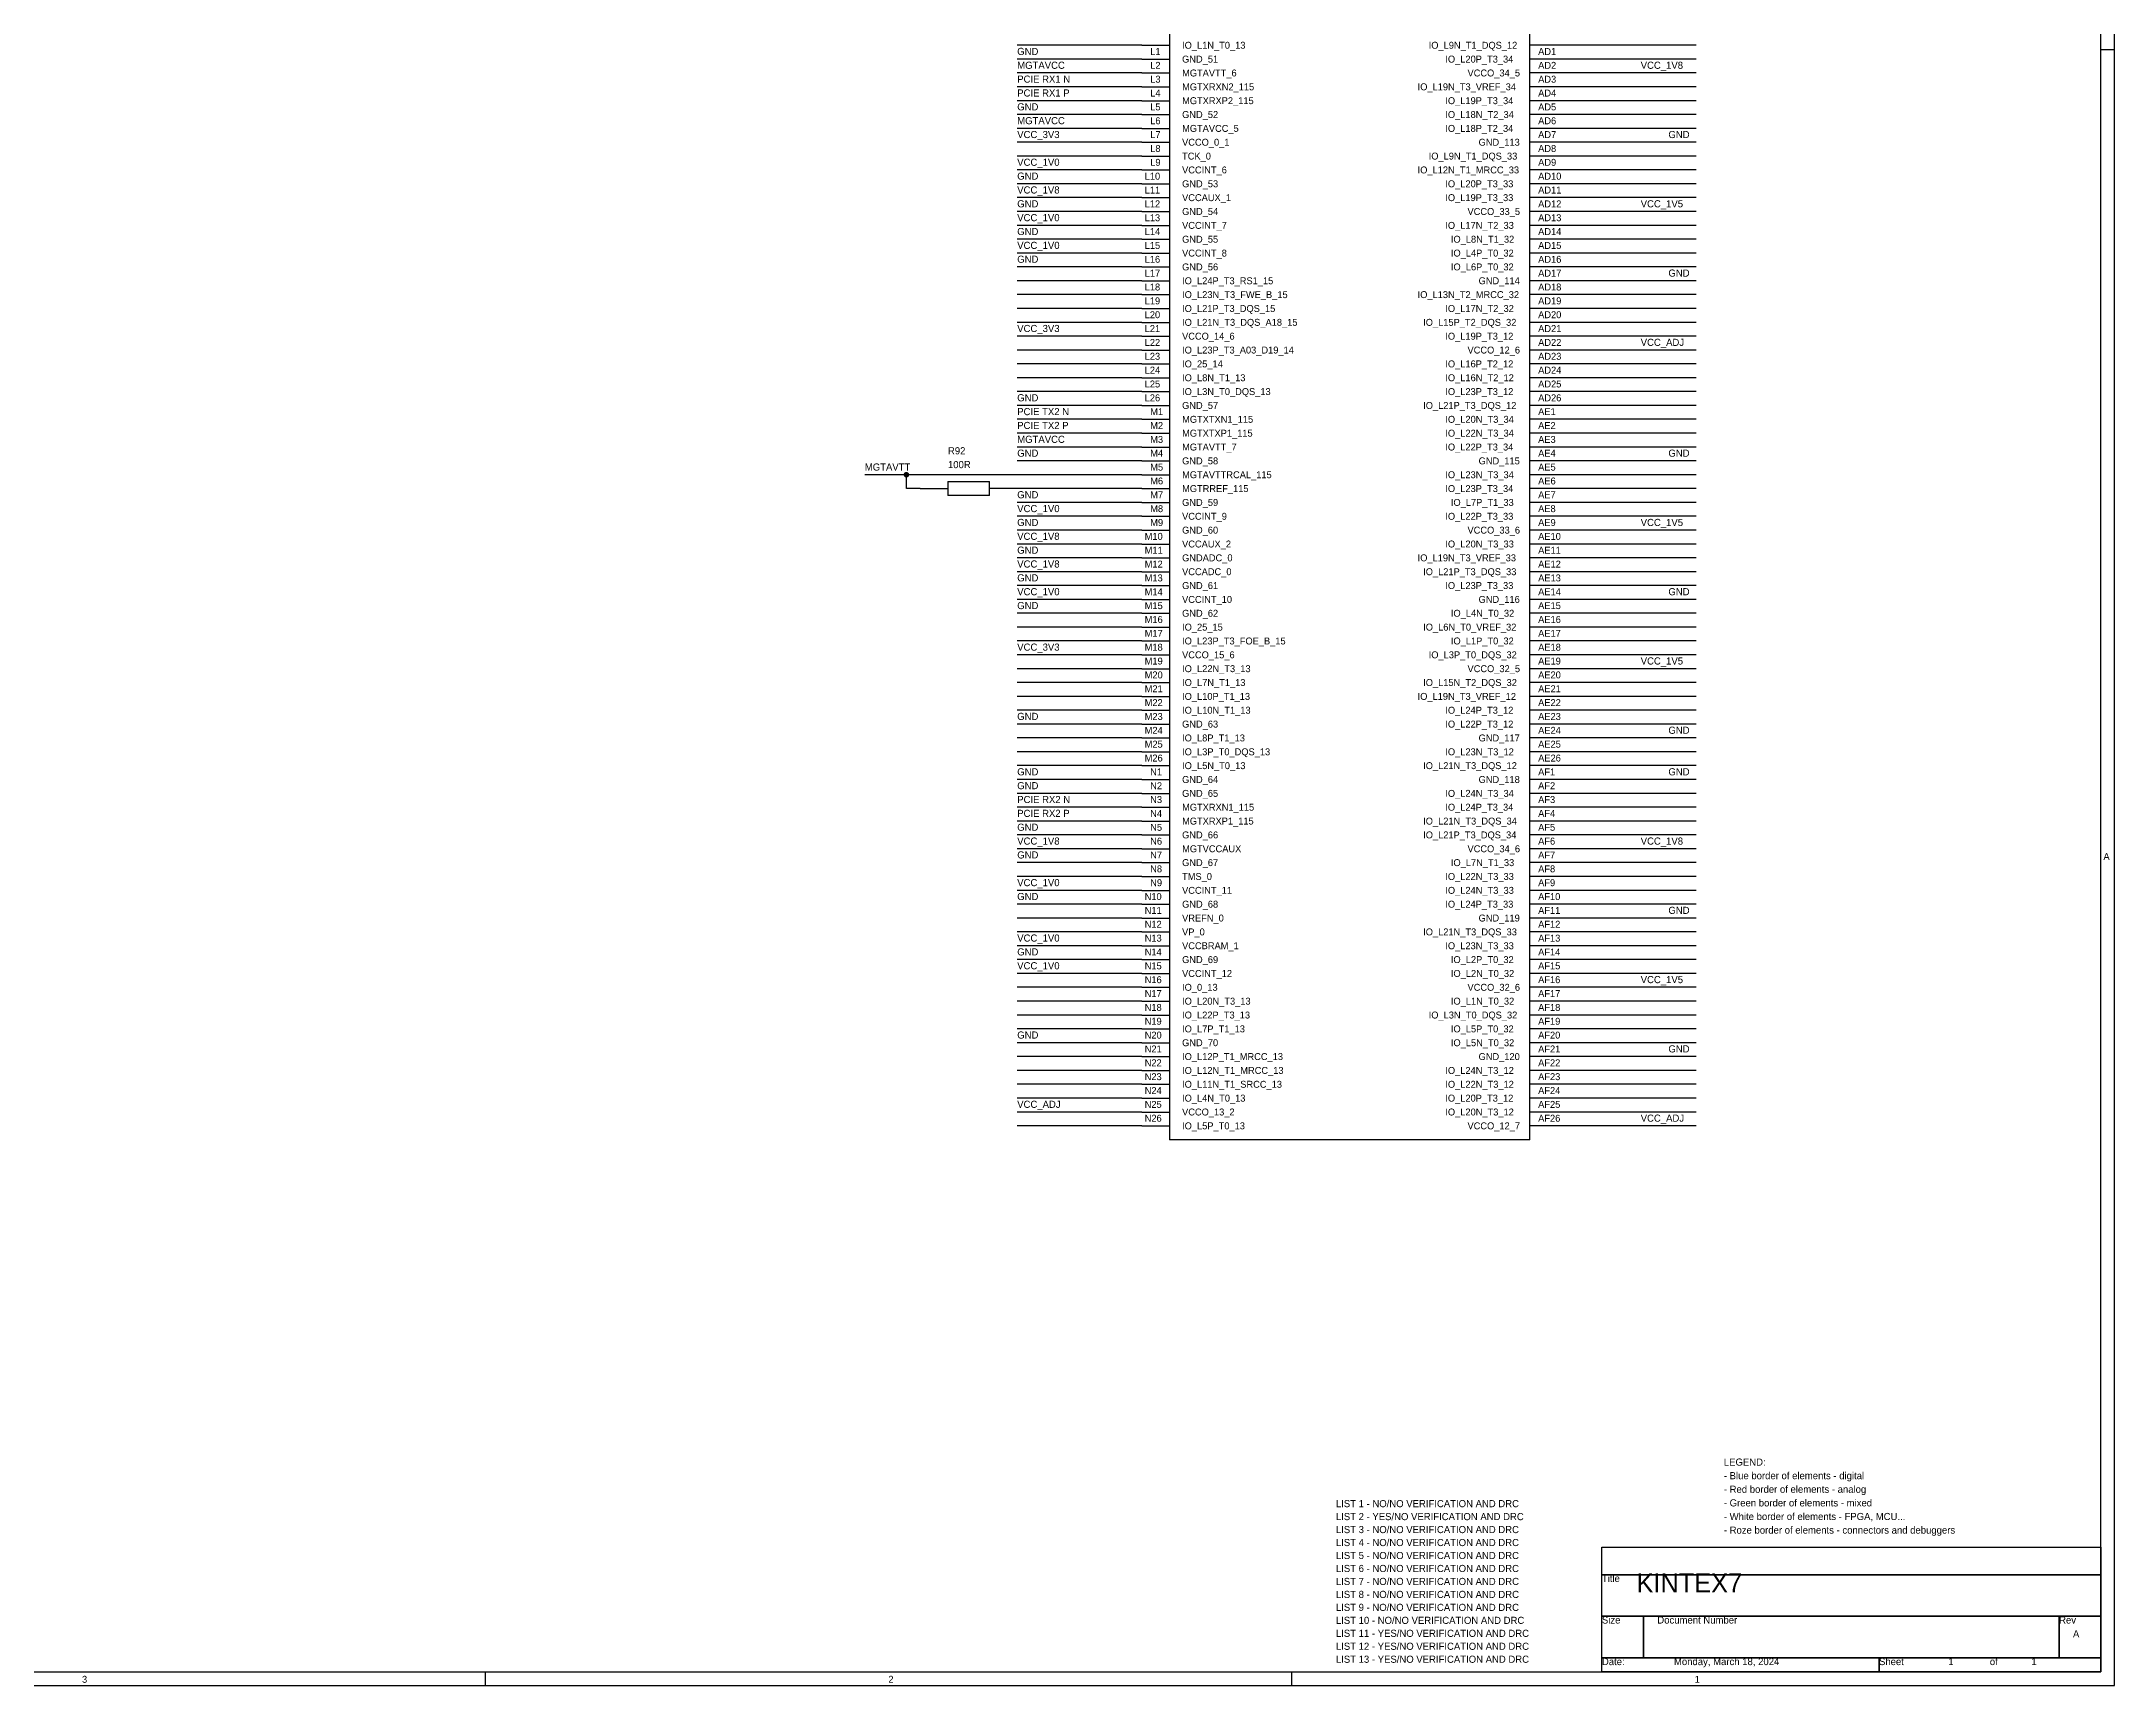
# Model space of a CAD drawing. Extents: x -3 to 747, y 3 to 1202.
# Drawn here: x 367.2 to 747.3, y 2.5 to 304 of the extents above; entities that cross this region are included whole.
import ezdxf

# ---------------------------------------------------------------- set-up
doc = ezdxf.new("R2010")
doc.units = 0

msp = doc.modelspace()

# ---------------------------------------------------------------- linework, layer by layer
at = {"layer": 'PARTS'}
for p, q in [((568.96, 303.276), (574.04, 303.276)), ((568.96, 300.736), (574.04, 300.736)), ((645.16, 303.276), (640.08, 303.276)), ((645.16, 300.736), (640.08, 300.736)), ((568.96, 298.196), (574.04, 298.196)), ((645.16, 298.196), (640.08, 298.196)), ((568.96, 295.656), (574.04, 295.656)), ((568.96, 293.116), (574.04, 293.116)), ((645.16, 295.656), (640.08, 295.656)), ((645.16, 293.116), (640.08, 293.116)), ((568.96, 290.576), (574.04, 290.576)), ((645.16, 290.576), (640.08, 290.576)), ((568.96, 288.036), (574.04, 288.036)), ((568.96, 285.496), (574.04, 285.496)), ((645.16, 288.036), (640.08, 288.036)), ((645.16, 285.496), (640.08, 285.496)), ((568.96, 282.956), (574.04, 282.956)), ((645.16, 282.956), (640.08, 282.956)), ((568.96, 280.416), (574.04, 280.416)), ((568.96, 277.876), (574.04, 277.876)), ((645.16, 280.416), (640.08, 280.416)), ((645.16, 277.876), (640.08, 277.876)), ((568.96, 275.336), (574.04, 275.336)), ((645.16, 275.336), (640.08, 275.336)), ((568.96, 272.796), (574.04, 272.796)), ((568.96, 270.256), (574.04, 270.256)), ((645.16, 272.796), (640.08, 272.796)), ((645.16, 270.256), (640.08, 270.256)), ((568.96, 267.716), (574.04, 267.716)), ((645.16, 267.716), (640.08, 267.716)), ((568.96, 265.176), (574.04, 265.176)), ((568.96, 262.636), (574.04, 262.636)), ((645.16, 265.176), (640.08, 265.176)), ((645.16, 262.636), (640.08, 262.636)), ((568.96, 260.096), (574.04, 260.096)), ((645.16, 260.096), (640.08, 260.096)), ((568.96, 257.556), (574.04, 257.556)), ((568.96, 255.016), (574.04, 255.016)), ((645.16, 257.556), (640.08, 257.556)), ((645.16, 255.016), (640.08, 255.016)), ((568.96, 252.476), (574.04, 252.476)), ((645.16, 252.476), (640.08, 252.476)), ((568.96, 249.936), (574.04, 249.936)), ((568.96, 247.396), (574.04, 247.396)), ((645.16, 249.936), (640.08, 249.936)), ((645.16, 247.396), (640.08, 247.396)), ((568.96, 244.856), (574.04, 244.856)), ((645.16, 244.856), (640.08, 244.856)), ((568.96, 242.316), (574.04, 242.316)), ((568.96, 239.776), (574.04, 239.776)), ((645.16, 242.316), (640.08, 242.316)), ((645.16, 239.776), (640.08, 239.776)), ((568.96, 237.236), (574.04, 237.236)), ((645.16, 237.236), (640.08, 237.236)), ((568.96, 234.696), (574.04, 234.696)), ((568.96, 232.156), (574.04, 232.156)), ((645.16, 234.696), (640.08, 234.696)), ((645.16, 232.156), (640.08, 232.156)), ((568.96, 229.616), (574.04, 229.616)), ((645.16, 229.616), (640.08, 229.616)), ((568.96, 227.076), (574.04, 227.076)), ((568.96, 224.536), (574.04, 224.536)), ((645.16, 227.076), (640.08, 227.076)), ((645.16, 224.536), (640.08, 224.536)), ((528.32, 221.996), (533.4, 221.996)), ((546.1, 221.996), (541.02, 221.996)), ((568.96, 221.996), (574.04, 221.996)), ((645.16, 221.996), (640.08, 221.996)), ((568.96, 219.456), (574.04, 219.456)), ((568.96, 216.916), (574.04, 216.916)), ((645.16, 219.456), (640.08, 219.456)), ((645.16, 216.916), (640.08, 216.916)), ((568.96, 214.376), (574.04, 214.376)), ((645.16, 214.376), (640.08, 214.376)), ((568.96, 211.836), (574.04, 211.836)), ((568.96, 209.296), (574.04, 209.296)), ((645.16, 211.836), (640.08, 211.836)), ((645.16, 209.296), (640.08, 209.296)), ((568.96, 206.756), (574.04, 206.756)), ((645.16, 206.756), (640.08, 206.756)), ((568.96, 204.216), (574.04, 204.216)), ((568.96, 201.676), (574.04, 201.676)), ((645.16, 204.216), (640.08, 204.216)), ((645.16, 201.676), (640.08, 201.676)), ((568.96, 199.136), (574.04, 199.136)), ((645.16, 199.136), (640.08, 199.136)), ((568.96, 196.596), (574.04, 196.596)), ((568.96, 194.056), (574.04, 194.056)), ((645.16, 196.596), (640.08, 196.596)), ((645.16, 194.056), (640.08, 194.056)), ((568.96, 191.516), (574.04, 191.516)), ((645.16, 191.516), (640.08, 191.516)), ((568.96, 188.976), (574.04, 188.976)), ((568.96, 186.436), (574.04, 186.436)), ((645.16, 188.976), (640.08, 188.976)), ((645.16, 186.436), (640.08, 186.436)), ((568.96, 183.896), (574.04, 183.896)), ((645.16, 183.896), (640.08, 183.896)), ((568.96, 181.356), (574.04, 181.356)), ((568.96, 178.816), (574.04, 178.816)), ((645.16, 181.356), (640.08, 181.356)), ((645.16, 178.816), (640.08, 178.816)), ((568.96, 176.276), (574.04, 176.276)), ((645.16, 176.276), (640.08, 176.276)), ((568.96, 173.736), (574.04, 173.736)), ((568.96, 171.196), (574.04, 171.196)), ((645.16, 173.736), (640.08, 173.736)), ((645.16, 171.196), (640.08, 171.196)), ((568.96, 168.656), (574.04, 168.656)), ((645.16, 168.656), (640.08, 168.656)), ((568.96, 166.116), (574.04, 166.116)), ((568.96, 163.576), (574.04, 163.576)), ((645.16, 166.116), (640.08, 166.116)), ((645.16, 163.576), (640.08, 163.576)), ((568.96, 161.036), (574.04, 161.036)), ((645.16, 161.036), (640.08, 161.036)), ((568.96, 158.496), (574.04, 158.496)), ((568.96, 155.956), (574.04, 155.956)), ((645.16, 158.496), (640.08, 158.496)), ((645.16, 155.956), (640.08, 155.956)), ((568.96, 153.416), (574.04, 153.416)), ((645.16, 153.416), (640.08, 153.416)), ((568.96, 150.876), (574.04, 150.876)), ((568.96, 148.336), (574.04, 148.336)), ((645.16, 150.876), (640.08, 150.876)), ((645.16, 148.336), (640.08, 148.336)), ((568.96, 145.796), (574.04, 145.796)), ((645.16, 145.796), (640.08, 145.796)), ((568.96, 143.256), (574.04, 143.256)), ((568.96, 140.716), (574.04, 140.716)), ((645.16, 143.256), (640.08, 143.256)), ((645.16, 140.716), (640.08, 140.716)), ((568.96, 138.176), (574.04, 138.176)), ((645.16, 138.176), (640.08, 138.176)), ((568.96, 135.636), (574.04, 135.636)), ((568.96, 133.096), (574.04, 133.096)), ((645.16, 135.636), (640.08, 135.636)), ((645.16, 133.096), (640.08, 133.096)), ((568.96, 130.556), (574.04, 130.556)), ((645.16, 130.556), (640.08, 130.556)), ((568.96, 128.016), (574.04, 128.016)), ((568.96, 125.476), (574.04, 125.476)), ((645.16, 128.016), (640.08, 128.016)), ((645.16, 125.476), (640.08, 125.476)), ((568.96, 122.936), (574.04, 122.936)), ((645.16, 122.936), (640.08, 122.936)), ((568.96, 120.396), (574.04, 120.396)), ((568.96, 117.856), (574.04, 117.856)), ((645.16, 120.396), (640.08, 120.396)), ((645.16, 117.856), (640.08, 117.856)), ((568.96, 115.316), (574.04, 115.316)), ((645.16, 115.316), (640.08, 115.316)), ((568.96, 112.776), (574.04, 112.776)), ((568.96, 110.236), (574.04, 110.236)), ((645.16, 112.776), (640.08, 112.776)), ((645.16, 110.236), (640.08, 110.236)), ((568.96, 107.696), (574.04, 107.696)), ((645.16, 107.696), (640.08, 107.696)), ((568.96, 105.156), (574.04, 105.156)), ((645.16, 105.156), (640.08, 105.156))]:
    msp.add_line(p, q, dxfattribs=at)
for points in [[(574.04, 963.676), (574.04, 102.616)], [(640.08, 102.616), (640.08, 963.676)], [(533.4, 223.266), (541.02, 223.266)], [(533.4, 223.266), (533.4, 220.726)], [(541.02, 220.726), (533.4, 220.726)], [(541.02, 220.726), (541.02, 223.266)], [(640.08, 102.616), (574.04, 102.616)]]:
    msp.add_lwpolyline(points, dxfattribs=at)
at = {"layer": 'TITLE'}
for points in [[(-2.54, 2.54), (747.268, 2.54), (747.268, 1202.436), (-2.54, 1202.436)], [(0, 5.08), (744.728, 5.08), (744.728, 1199.896), (0, 1199.896)], [(653.288, 27.94), (744.728, 27.94), (744.728, 22.86), (653.288, 22.86)], [(653.288, 22.86), (744.728, 22.86), (744.728, 15.24), (653.288, 15.24)], [(653.288, 15.24), (660.908, 15.24), (660.908, 7.62), (653.288, 7.62)], [(660.908, 15.24), (737.108, 15.24), (737.108, 7.62), (660.908, 7.62)], [(737.108, 15.24), (744.728, 15.24), (744.728, 7.62), (737.108, 7.62)], [(653.288, 7.62), (704.088, 7.62), (704.088, 5.08), (653.288, 5.08)], [(704.088, 7.62), (744.728, 7.62), (744.728, 5.08), (704.088, 5.08)]]:
    msp.add_lwpolyline(points, close=True, dxfattribs=at)
for points in [[(744.728, 302.514), (747.268, 302.514)], [(448.564, 5.08), (448.564, 2.54)], [(596.392, 5.08), (596.392, 2.54)]]:
    msp.add_lwpolyline(points, dxfattribs=at)
at = {"layer": 'WIRE'}
for points in [[(568.96, 303.276), (546.1, 303.276)], [(568.96, 300.736), (546.1, 300.736)], [(670.56, 303.276), (645.16, 303.276)], [(670.56, 300.736), (645.16, 300.736)], [(568.96, 298.196), (546.1, 298.196)], [(670.56, 298.196), (645.16, 298.196)], [(568.96, 295.656), (546.1, 295.656)], [(568.96, 293.116), (546.1, 293.116)], [(670.56, 295.656), (645.16, 295.656)], [(670.56, 293.116), (645.16, 293.116)], [(568.96, 290.576), (546.1, 290.576)], [(670.56, 290.576), (645.16, 290.576)], [(568.96, 288.036), (546.1, 288.036)], [(568.96, 285.496), (546.1, 285.496)], [(670.56, 288.036), (645.16, 288.036)], [(670.56, 285.496), (645.16, 285.496)], [(568.96, 282.956), (546.1, 282.956)], [(670.56, 282.956), (645.16, 282.956)], [(568.96, 280.416), (546.1, 280.416)], [(568.96, 277.876), (546.1, 277.876)], [(670.56, 280.416), (645.16, 280.416)], [(670.56, 277.876), (645.16, 277.876)], [(568.96, 275.336), (546.1, 275.336)], [(670.56, 275.336), (645.16, 275.336)], [(568.96, 272.796), (546.1, 272.796)], [(568.96, 270.256), (546.1, 270.256)], [(670.56, 272.796), (645.16, 272.796)], [(670.56, 270.256), (645.16, 270.256)], [(568.96, 267.716), (546.1, 267.716)], [(670.56, 267.716), (645.16, 267.716)], [(568.96, 265.176), (546.1, 265.176)], [(568.96, 262.636), (546.1, 262.636)], [(670.56, 265.176), (645.16, 265.176)], [(670.56, 262.636), (645.16, 262.636)], [(568.96, 260.096), (546.1, 260.096)], [(670.56, 260.096), (645.16, 260.096)], [(568.96, 257.556), (546.1, 257.556)], [(568.96, 255.016), (546.1, 255.016)], [(670.56, 257.556), (645.16, 257.556)], [(670.56, 255.016), (645.16, 255.016)], [(568.96, 252.476), (546.1, 252.476)], [(670.56, 252.476), (645.16, 252.476)], [(568.96, 249.936), (546.1, 249.936)], [(568.96, 247.396), (546.1, 247.396)], [(670.56, 249.936), (645.16, 249.936)], [(670.56, 247.396), (645.16, 247.396)], [(568.96, 244.856), (546.1, 244.856)], [(670.56, 244.856), (645.16, 244.856)], [(568.96, 242.316), (546.1, 242.316)], [(568.96, 239.776), (546.1, 239.776)], [(670.56, 242.316), (645.16, 242.316)], [(670.56, 239.776), (645.16, 239.776)], [(568.96, 237.236), (546.1, 237.236)], [(670.56, 237.236), (645.16, 237.236)], [(568.96, 234.696), (546.1, 234.696)], [(568.96, 232.156), (546.1, 232.156)], [(670.56, 234.696), (645.16, 234.696)], [(670.56, 232.156), (645.16, 232.156)], [(568.96, 229.616), (546.1, 229.616)], [(670.56, 229.616), (645.16, 229.616)], [(525.78, 224.536), (518.16, 224.536)], [(525.78, 221.996), (525.78, 224.536)], [(568.96, 224.536), (525.78, 224.536)], [(568.96, 227.076), (546.1, 227.076)], [(670.56, 227.076), (645.16, 227.076)], [(670.56, 224.536), (645.16, 224.536)], [(528.32, 221.996), (525.78, 221.996)], [(568.96, 221.996), (546.1, 221.996)], [(670.56, 221.996), (645.16, 221.996)], [(568.96, 219.456), (546.1, 219.456)], [(568.96, 216.916), (546.1, 216.916)], [(670.56, 219.456), (645.16, 219.456)], [(670.56, 216.916), (645.16, 216.916)], [(568.96, 214.376), (546.1, 214.376)], [(670.56, 214.376), (645.16, 214.376)], [(568.96, 211.836), (546.1, 211.836)], [(568.96, 209.296), (546.1, 209.296)], [(670.56, 211.836), (645.16, 211.836)], [(670.56, 209.296), (645.16, 209.296)], [(568.96, 206.756), (546.1, 206.756)], [(670.56, 206.756), (645.16, 206.756)], [(568.96, 204.216), (546.1, 204.216)], [(568.96, 201.676), (546.1, 201.676)], [(670.56, 204.216), (645.16, 204.216)], [(670.56, 201.676), (645.16, 201.676)], [(568.96, 199.136), (546.1, 199.136)], [(670.56, 199.136), (645.16, 199.136)], [(568.96, 196.596), (546.1, 196.596)], [(568.96, 194.056), (546.1, 194.056)], [(670.56, 196.596), (645.16, 196.596)], [(670.56, 194.056), (645.16, 194.056)], [(568.96, 191.516), (546.1, 191.516)], [(670.56, 191.516), (645.16, 191.516)], [(568.96, 188.976), (546.1, 188.976)], [(568.96, 186.436), (546.1, 186.436)], [(670.56, 188.976), (645.16, 188.976)], [(670.56, 186.436), (645.16, 186.436)], [(568.96, 183.896), (546.1, 183.896)], [(670.56, 183.896), (645.16, 183.896)], [(568.96, 181.356), (546.1, 181.356)], [(568.96, 178.816), (546.1, 178.816)], [(670.56, 181.356), (645.16, 181.356)], [(670.56, 178.816), (645.16, 178.816)], [(568.96, 176.276), (546.1, 176.276)], [(670.56, 176.276), (645.16, 176.276)], [(568.96, 173.736), (546.1, 173.736)], [(568.96, 171.196), (546.1, 171.196)], [(670.56, 173.736), (645.16, 173.736)], [(670.56, 171.196), (645.16, 171.196)], [(568.96, 168.656), (546.1, 168.656)], [(670.56, 168.656), (645.16, 168.656)], [(568.96, 166.116), (546.1, 166.116)], [(568.96, 163.576), (546.1, 163.576)], [(670.56, 166.116), (645.16, 166.116)], [(670.56, 163.576), (645.16, 163.576)], [(568.96, 161.036), (546.1, 161.036)], [(670.56, 161.036), (645.16, 161.036)], [(568.96, 158.496), (546.1, 158.496)], [(568.96, 155.956), (546.1, 155.956)], [(670.56, 158.496), (645.16, 158.496)], [(670.56, 155.956), (645.16, 155.956)], [(568.96, 153.416), (546.1, 153.416)], [(670.56, 153.416), (645.16, 153.416)], [(568.96, 150.876), (546.1, 150.876)], [(568.96, 148.336), (546.1, 148.336)], [(670.56, 150.876), (645.16, 150.876)], [(670.56, 148.336), (645.16, 148.336)], [(568.96, 145.796), (546.1, 145.796)], [(670.56, 145.796), (645.16, 145.796)], [(568.96, 143.256), (546.1, 143.256)], [(568.96, 140.716), (546.1, 140.716)], [(670.56, 143.256), (645.16, 143.256)], [(670.56, 140.716), (645.16, 140.716)], [(568.96, 138.176), (546.1, 138.176)], [(670.56, 138.176), (645.16, 138.176)], [(568.96, 135.636), (546.1, 135.636)], [(568.96, 133.096), (546.1, 133.096)], [(670.56, 135.636), (645.16, 135.636)], [(670.56, 133.096), (645.16, 133.096)], [(568.96, 130.556), (546.1, 130.556)], [(670.56, 130.556), (645.16, 130.556)], [(568.96, 128.016), (546.1, 128.016)], [(568.96, 125.476), (546.1, 125.476)], [(670.56, 128.016), (645.16, 128.016)], [(670.56, 125.476), (645.16, 125.476)], [(568.96, 122.936), (546.1, 122.936)], [(670.56, 122.936), (645.16, 122.936)], [(568.96, 120.396), (546.1, 120.396)], [(568.96, 117.856), (546.1, 117.856)], [(670.56, 120.396), (645.16, 120.396)], [(670.56, 117.856), (645.16, 117.856)], [(568.96, 115.316), (546.1, 115.316)], [(670.56, 115.316), (645.16, 115.316)], [(568.96, 112.776), (546.1, 112.776)], [(568.96, 110.236), (546.1, 110.236)], [(670.56, 112.776), (645.16, 112.776)], [(670.56, 110.236), (645.16, 110.236)], [(568.96, 107.696), (546.1, 107.696)], [(670.56, 107.696), (645.16, 107.696)], [(568.96, 105.156), (546.1, 105.156)], [(670.56, 105.156), (645.16, 105.156)]]:
    msp.add_lwpolyline(points, dxfattribs=at)
at = {"layer": 'WIRE', "const_width": 0.508}
msp.add_lwpolyline([(525.526, 224.536, 1), (526.034, 224.536, 1)], format="xyb", close=True, dxfattribs=at)

# ---------------------------------------------------------------- texts
at = {"layer": 'COMMENTS'}
for s, p in [('LEGEND:', (675.64, 42.86)), ('- Blue border of elements - digital', (675.64, 40.367)), ('- Red border of elements - analog', (675.64, 37.873)), ('LIST 1 - NO/NO VERIFICATION AND DRC', (604.52, 35.24)), ('LIST 2 - YES/NO VERIFICATION AND DRC', (604.52, 32.863)), ('- Green border of elements - mixed', (675.64, 35.379)), ('- White border of elements - FPGA, MCU...', (675.64, 32.885)), ('LIST 3 - NO/NO VERIFICATION AND DRC', (604.52, 30.485)), ('- Roze border of elements - connectors and debuggers', (675.64, 30.391)), ('LIST 4 - NO/NO VERIFICATION AND DRC', (604.52, 28.108)), ('LIST 5 - NO/NO VERIFICATION AND DRC', (604.52, 25.73)), ('LIST 6 - NO/NO VERIFICATION AND DRC', (604.52, 23.353)), ('LIST 7 - NO/NO VERIFICATION AND DRC', (604.52, 20.976)), ('LIST 8 - NO/NO VERIFICATION AND DRC', (604.52, 18.598)), ('LIST 9 - NO/NO VERIFICATION AND DRC', (604.52, 16.221)), ('LIST 10 - NO/NO VERIFICATION AND DRC', (604.52, 13.843)), ('LIST 11 - YES/NO VERIFICATION AND DRC', (604.52, 11.466)), ('LIST 12 - YES/NO VERIFICATION AND DRC', (604.52, 9.088)), ('LIST 13 - YES/NO VERIFICATION AND DRC', (604.52, 6.711))]:
    msp.add_text(s, height=1.3057, dxfattribs=at).set_placement(p)
at = {"layer": 'PARTS'}
for s, p in [('L1', (570.484, 301.498)), ('L2', (570.484, 298.958)), ('GND_51', (576.326, 300.101)), ('IO_L1N_T0_13', (576.326, 302.641)), ('IO_L9N_T1_DQS_12', (621.538, 302.641)), ('IO_L20P_T3_34', (624.586, 300.101)), ('AD1', (641.604, 301.498)), ('AD2', (641.604, 298.958)), ('L3', (570.484, 296.418)), ('MGTAVTT_6', (576.326, 297.561)), ('VCCO_34_5', (628.65, 297.561)), ('AD3', (641.604, 296.418)), ('L4', (570.484, 293.878)), ('MGTXRXN2_115', (576.326, 295.021)), ('MGTXRXP2_115', (576.326, 292.481)), ('IO_L19N_T3_VREF_34', (619.506, 295.021)), ('IO_L19P_T3_34', (624.586, 292.481)), ('AD4', (641.604, 293.878)), ('L5', (570.484, 291.338)), ('L6', (570.484, 288.798)), ('GND_52', (576.326, 289.941)), ('IO_L18N_T2_34', (624.586, 289.941)), ('AD5', (641.604, 291.338)), ('AD6', (641.604, 288.798)), ('L7', (570.484, 286.258)), ('VCCO_0_1', (576.326, 284.861)), ('MGTAVCC_5', (576.326, 287.401)), ('IO_L18P_T2_34', (624.586, 287.401)), ('GND_113', (630.682, 284.861)), ('AD7', (641.604, 286.258)), ('L8', (570.484, 283.718)), ('L9', (570.484, 281.178)), ('TCK_0', (576.326, 282.321)), ('IO_L9N_T1_DQS_33', (621.538, 282.321)), ('AD8', (641.604, 283.718)), ('AD9', (641.604, 281.178)), ('L10', (569.468, 278.638)), ('VCCINT_6', (576.326, 279.781)), ('GND_53', (576.326, 277.241)), ('IO_L12N_T1_MRCC_33', (619.506, 279.781)), ('IO_L20P_T3_33', (624.586, 277.241)), ('AD10', (641.604, 278.638)), ('L11', (569.468, 276.098)), ('L12', (569.468, 273.558)), ('VCCAUX_1', (576.326, 274.701)), ('IO_L19P_T3_33', (624.586, 274.701)), ('AD11', (641.604, 276.098)), ('AD12', (641.604, 273.558)), ('L13', (569.468, 271.018)), ('VCCINT_7', (576.326, 269.621)), ('GND_54', (576.326, 272.161)), ('IO_L17N_T2_33', (624.586, 269.621)), ('VCCO_33_5', (628.65, 272.161)), ('AD13', (641.604, 271.018)), ('L14', (569.468, 268.478)), ('L15', (569.468, 265.938)), ('GND_55', (576.326, 267.081)), ('IO_L8N_T1_32', (625.602, 267.081)), ('AD14', (641.604, 268.478)), ('AD15', (641.604, 265.938)), ('L16', (569.468, 263.398)), ('VCCINT_8', (576.326, 264.541)), ('GND_56', (576.326, 262.001)), ('IO_L4P_T0_32', (625.602, 264.541)), ('IO_L6P_T0_32', (625.602, 262.001)), ('AD16', (641.604, 263.398)), ('L17', (569.468, 260.858)), ('L18', (569.468, 258.318)), ('IO_L24P_T3_RS1_15', (576.326, 259.461)), ('GND_114', (630.682, 259.461)), ('AD17', (641.604, 260.858)), ('AD18', (641.604, 258.318)), ('L19', (569.468, 255.778)), ('IO_L23N_T3_FWE_B_15', (576.326, 256.921)), ('IO_L21P_T3_DQS_15', (576.326, 254.381)), ('IO_L13N_T2_MRCC_32', (619.506, 256.921)), ('IO_L17N_T2_32', (624.586, 254.381)), ('AD19', (641.604, 255.778)), ('L20', (569.468, 253.238)), ('L21', (569.468, 250.698)), ('IO_L21N_T3_DQS_A18_15', (576.326, 251.841)), ('IO_L15P_T2_DQS_32', (620.522, 251.841)), ('AD20', (641.604, 253.238)), ('AD21', (641.604, 250.698)), ('L22', (569.468, 248.158)), ('VCCO_14_6', (576.326, 249.301)), ('IO_L23P_T3_A03_D19_14', (576.326, 246.761)), ('IO_L19P_T3_12', (624.586, 249.301)), ('VCCO_12_6', (628.65, 246.761)), ('AD22', (641.604, 248.158)), ('L23', (569.468, 245.618)), ('L24', (569.468, 243.078)), ('IO_25_14', (576.326, 244.221)), ('IO_L16P_T2_12', (624.586, 244.221)), ('AD23', (641.604, 245.618)), ('AD24', (641.604, 243.078)), ('L25', (569.468, 240.538)), ('IO_L8N_T1_13', (576.326, 241.681)), ('IO_L3N_T0_DQS_13', (576.326, 239.141)), ('IO_L16N_T2_12', (624.586, 241.681)), ('IO_L23P_T3_12', (624.586, 239.141)), ('AD25', (641.604, 240.538)), ('L26', (569.468, 237.998)), ('M1', (570.484, 235.458)), ('GND_57', (576.326, 236.601)), ('IO_L21P_T3_DQS_12', (620.522, 236.601)), ('AD26', (641.604, 237.998)), ('AE1', (641.604, 235.458)), ('M2', (570.484, 232.918)), ('MGTXTXN1_115', (576.326, 234.061)), ('MGTXTXP1_115', (576.326, 231.521)), ('IO_L20N_T3_34', (624.586, 234.061)), ('IO_L22N_T3_34', (624.586, 231.521)), ('AE2', (641.604, 232.918)), ('M3', (570.484, 230.378)), ('M4', (570.484, 227.838)), ('MGTAVTT_7', (576.326, 228.981)), ('IO_L22P_T3_34', (624.586, 228.981)), ('AE3', (641.604, 230.378)), ('AE4', (641.604, 227.838)), ('M5', (570.484, 225.298)), ('GND_58', (576.326, 226.441)), ('MGTAVTTRCAL_115', (576.326, 223.901)), ('IO_L23N_T3_34', (624.586, 223.901)), ('GND_115', (630.682, 226.441)), ('AE5', (641.604, 225.298)), ('M6', (570.484, 222.758)), ('M7', (570.484, 220.218)), ('MGTRREF_115', (576.326, 221.361)), ('IO_L23P_T3_34', (624.586, 221.361)), ('AE6', (641.604, 222.758)), ('AE7', (641.604, 220.218)), ('M8', (570.484, 217.678)), ('VCCINT_9', (576.326, 216.281)), ('GND_59', (576.326, 218.821)), ('IO_L22P_T3_33', (624.586, 216.281)), ('IO_L7P_T1_33', (625.602, 218.821)), ('AE8', (641.604, 217.678)), ('M10', (569.468, 212.598)), ('M9', (570.484, 215.138)), ('GND_60', (576.326, 213.741)), ('VCCO_33_6', (628.65, 213.741)), ('AE9', (641.604, 215.138)), ('AE10', (641.604, 212.598)), ('M11', (569.468, 210.058)), ('VCCAUX_2', (576.326, 211.201)), ('GNDADC_0', (576.326, 208.661)), ('IO_L19N_T3_VREF_33', (619.506, 208.661)), ('IO_L20N_T3_33', (624.586, 211.201)), ('AE11', (641.604, 210.058)), ('M12', (569.468, 207.518)), ('M13', (569.468, 204.978)), ('VCCADC_0', (576.326, 206.121)), ('IO_L21P_T3_DQS_33', (620.522, 206.121)), ('AE12', (641.604, 207.518)), ('AE13', (641.604, 204.978)), ('M14', (569.468, 202.438)), ('VCCINT_10', (576.326, 201.041)), ('GND_61', (576.326, 203.581)), ('IO_L23P_T3_33', (624.586, 203.581)), ('GND_116', (630.682, 201.041)), ('AE14', (641.604, 202.438)), ('M15', (569.468, 199.898)), ('M16', (569.468, 197.358)), ('GND_62', (576.326, 198.501)), ('IO_L4N_T0_32', (625.602, 198.501)), ('AE15', (641.604, 199.898)), ('AE16', (641.604, 197.358)), ('M17', (569.468, 194.818)), ('IO_25_15', (576.326, 195.961)), ('IO_L23P_T3_FOE_B_15', (576.326, 193.421)), ('IO_L6N_T0_VREF_32', (620.522, 195.961)), ('IO_L1P_T0_32', (625.602, 193.421)), ('AE17', (641.604, 194.818)), ('M18', (569.468, 192.278)), ('M19', (569.468, 189.738)), ('VCCO_15_6', (576.326, 190.881)), ('IO_L3P_T0_DQS_32', (621.538, 190.881)), ('AE18', (641.604, 192.278)), ('AE19', (641.604, 189.738)), ('M20', (569.468, 187.198)), ('IO_L22N_T3_13', (576.326, 188.341)), ('IO_L7N_T1_13', (576.326, 185.801)), ('IO_L15N_T2_DQS_32', (620.522, 185.801)), ('VCCO_32_5', (628.65, 188.341)), ('AE20', (641.604, 187.198)), ('M21', (569.468, 184.658)), ('M22', (569.468, 182.118)), ('IO_L10P_T1_13', (576.326, 183.261)), ('IO_L19N_T3_VREF_12', (619.506, 183.261)), ('AE21', (641.604, 184.658)), ('AE22', (641.604, 182.118)), ('M23', (569.468, 179.578)), ('GND_63', (576.326, 178.181)), ('IO_L10N_T1_13', (576.326, 180.721)), ('IO_L24P_T3_12', (624.586, 180.721)), ('IO_L22P_T3_12', (624.586, 178.181)), ('AE23', (641.604, 179.578)), ('M24', (569.468, 177.038)), ('M25', (569.468, 174.498)), ('IO_L8P_T1_13', (576.326, 175.641)), ('GND_117', (630.682, 175.641)), ('AE24', (641.604, 177.038)), ('AE25', (641.604, 174.498)), ('M26', (569.468, 171.958)), ('IO_L3P_T0_DQS_13', (576.326, 173.101)), ('IO_L5N_T0_13', (576.326, 170.561)), ('IO_L21N_T3_DQS_12', (620.522, 170.561)), ('IO_L23N_T3_12', (624.586, 173.101)), ('AE26', (641.604, 171.958)), ('N1', (570.484, 169.418)), ('N2', (570.484, 166.878)), ('GND_64', (576.326, 168.021)), ('GND_118', (630.682, 168.021)), ('AF1', (641.604, 169.418)), ('AF2', (641.604, 166.878)), ('N3', (570.484, 164.338)), ('GND_65', (576.326, 165.481)), ('MGTXRXN1_115', (576.326, 162.941)), ('IO_L24N_T3_34', (624.586, 165.481)), ('IO_L24P_T3_34', (624.586, 162.941)), ('AF3', (641.604, 164.338)), ('N4', (570.484, 161.798)), ('N5', (570.484, 159.258)), ('MGTXRXP1_115', (576.326, 160.401)), ('IO_L21N_T3_DQS_34', (620.522, 160.401)), ('AF4', (641.604, 161.798)), ('AF5', (641.604, 159.258)), ('N6', (570.484, 156.718)), ('GND_66', (576.326, 157.861)), ('MGTVCCAUX', (576.326, 155.321)), ('IO_L21P_T3_DQS_34', (620.522, 157.861)), ('VCCO_34_6', (628.65, 155.321)), ('AF6', (641.604, 156.718)), ('N7', (570.484, 154.178)), ('N8', (570.484, 151.638)), ('GND_67', (576.326, 152.781)), ('IO_L7N_T1_33', (625.602, 152.781)), ('AF7', (641.604, 154.178)), ('AF8', (641.604, 151.638)), ('N9', (570.484, 149.098)), ('VCCINT_11', (576.326, 147.701)), ('TMS_0', (576.326, 150.241)), ('IO_L22N_T3_33', (624.586, 150.241)), ('IO_L24N_T3_33', (624.586, 147.701)), ('AF9', (641.604, 149.098)), ('N10', (569.468, 146.558)), ('N11', (569.468, 144.018)), ('GND_68', (576.326, 145.161)), ('IO_L24P_T3_33', (624.586, 145.161)), ('AF10', (641.604, 146.558)), ('AF11', (641.604, 144.018)), ('N12', (569.468, 141.478)), ('VREFN_0', (576.326, 142.621)), ('VP_0', (576.326, 140.081)), ('IO_L21N_T3_DQS_33', (620.522, 140.081)), ('GND_119', (630.682, 142.621)), ('AF12', (641.604, 141.478)), ('N13', (569.468, 138.938)), ('N14', (569.468, 136.398)), ('VCCBRAM_1', (576.326, 137.541)), ('IO_L23N_T3_33', (624.586, 137.541)), ('AF13', (641.604, 138.938)), ('AF14', (641.604, 136.398)), ('N15', (569.468, 133.858)), ('VCCINT_12', (576.326, 132.461)), ('GND_69', (576.326, 135.001)), ('IO_L2P_T0_32', (625.602, 135.001)), ('IO_L2N_T0_32', (625.602, 132.461)), ('AF15', (641.604, 133.858)), ('N16', (569.468, 131.318)), ('N17', (569.468, 128.778)), ('IO_0_13', (576.326, 129.921)), ('VCCO_32_6', (628.65, 129.921)), ('AF16', (641.604, 131.318)), ('AF17', (641.604, 128.778)), ('N18', (569.468, 126.238)), ('IO_L20N_T3_13', (576.326, 127.381)), ('IO_L22P_T3_13', (576.326, 124.841)), ('IO_L3N_T0_DQS_32', (621.538, 124.841)), ('IO_L1N_T0_32', (625.602, 127.381)), ('AF18', (641.604, 126.238)), ('N19', (569.468, 123.698)), ('N20', (569.468, 121.158)), ('IO_L7P_T1_13', (576.326, 122.301)), ('IO_L5P_T0_32', (625.602, 122.301)), ('AF19', (641.604, 123.698)), ('AF20', (641.604, 121.158)), ('N21', (569.468, 118.618)), ('GND_70', (576.326, 119.761)), ('IO_L12P_T1_MRCC_13', (576.326, 117.221)), ('IO_L5N_T0_32', (625.602, 119.761)), ('GND_120', (630.682, 117.221)), ('AF21', (641.604, 118.618)), ('N22', (569.468, 116.078)), ('N23', (569.468, 113.538)), ('IO_L12N_T1_MRCC_13', (576.326, 114.681)), ('IO_L24N_T3_12', (624.586, 114.681)), ('AF22', (641.604, 116.078)), ('AF23', (641.604, 113.538)), ('N24', (569.468, 110.998)), ('IO_L11N_T1_SRCC_13', (576.326, 112.141)), ('IO_L4N_T0_13', (576.326, 109.601)), ('IO_L22N_T3_12', (624.586, 112.141)), ('IO_L20P_T3_12', (624.586, 109.601)), ('AF24', (641.604, 110.998)), ('N25', (569.468, 108.458)), ('N26', (569.468, 105.918)), ('VCCO_13_2', (576.326, 107.061)), ('IO_L20N_T3_12', (624.586, 107.061)), ('AF25', (641.604, 108.458)), ('AF26', (641.604, 105.918)), ('IO_L5P_T0_13', (576.326, 104.521)), ('VCCO_12_7', (628.65, 104.521))]:
    msp.add_text(s, height=1.27, dxfattribs=at).set_placement(p)
at = {"layer": 'PARTTEXT'}
for s, p in [('R92', (533.4, 228.28)), ('100R', (533.4, 225.74)), ('Title', (653.288, 21.524)), ('Size', (653.288, 13.904)), ('Document Number', (663.448, 13.904)), ('Rev', (737.108, 13.904)), ('Sheet', (704.088, 6.284)), ('of', (724.408, 6.284)), ('Date:', (653.288, 6.284))]:
    msp.add_text(s, height=1.3057, dxfattribs=at).set_placement(p)
at = {"layer": 'TITLE'}
for s, height, p in [('A', 1.27, (745.236, 153.924)), ('KINTEX7', 3.4725, (659.638, 19.611)), ('A', 1.306, (739.648, 11.364)), ('Monday, March 18, 2024', 1.3057, (666.496, 6.284)), ('3', 1.27, (374.65, 3.048)), ('2', 1.27, (522.478, 3.048)), ('1', 1.27, (670.306, 3.048)), ('1', 1.306, (716.788, 6.284)), ('1', 1.306, (732.028, 6.284))]:
    msp.add_text(s, height=height, dxfattribs=at).set_placement(p)
at = {"layer": 'WIRETEXT'}
for s, p in [('GND', (546.1, 301.498)), ('MGTAVCC', (546.1, 298.958)), ('VCC_1V8', (660.4, 298.958)), ('PCIE RX1 N', (546.1, 296.418)), ('GND', (546.1, 291.338)), ('PCIE RX1 P', (546.1, 293.878)), ('MGTAVCC', (546.1, 288.798)), ('VCC_3V3', (546.1, 286.258)), ('GND', (665.48, 286.258)), ('VCC_1V0', (546.1, 281.178)), ('GND', (546.1, 278.638)), ('VCC_1V8', (546.1, 276.098)), ('GND', (546.1, 273.558)), ('VCC_1V5', (660.4, 273.558)), ('VCC_1V0', (546.1, 271.018)), ('VCC_1V0', (546.1, 265.938)), ('GND', (546.1, 268.478)), ('GND', (546.1, 263.398)), ('GND', (665.48, 260.858)), ('VCC_3V3', (546.1, 250.698)), ('VCC_ADJ', (660.4, 248.158)), ('GND', (546.1, 237.998)), ('PCIE TX2 N', (546.1, 235.458)), ('PCIE TX2 P', (546.1, 232.918)), ('GND', (546.1, 227.838)), ('MGTAVCC', (546.1, 230.378)), ('GND', (665.48, 227.838)), ('MGTAVTT', (518.16, 225.298)), ('GND', (546.1, 220.218)), ('VCC_1V0', (546.1, 217.678)), ('VCC_1V8', (546.1, 212.598)), ('GND', (546.1, 215.138)), ('VCC_1V5', (660.4, 215.138)), ('GND', (546.1, 210.058)), ('VCC_1V8', (546.1, 207.518)), ('GND', (546.1, 204.978)), ('VCC_1V0', (546.1, 202.438)), ('GND', (665.48, 202.438)), ('GND', (546.1, 199.898)), ('VCC_3V3', (546.1, 192.278)), ('VCC_1V5', (660.4, 189.738)), ('GND', (546.1, 179.578)), ('GND', (665.48, 177.038)), ('GND', (546.1, 169.418)), ('GND', (546.1, 166.878)), ('GND', (665.48, 169.418)), ('PCIE RX2 N', (546.1, 164.338)), ('GND', (546.1, 159.258)), ('PCIE RX2 P', (546.1, 161.798)), ('VCC_1V8', (546.1, 156.718)), ('VCC_1V8', (660.4, 156.718)), ('GND', (546.1, 154.178)), ('VCC_1V0', (546.1, 149.098)), ('GND', (546.1, 146.558)), ('GND', (665.48, 144.018)), ('VCC_1V0', (546.1, 138.938)), ('GND', (546.1, 136.398)), ('VCC_1V0', (546.1, 133.858)), ('VCC_1V5', (660.4, 131.318)), ('GND', (546.1, 121.158)), ('GND', (665.48, 118.618)), ('VCC_ADJ', (546.1, 108.458)), ('VCC_ADJ', (660.4, 105.918))]:
    msp.add_text(s, height=1.3057, dxfattribs=at).set_placement(p)

doc.saveas('drawing.dxf')
